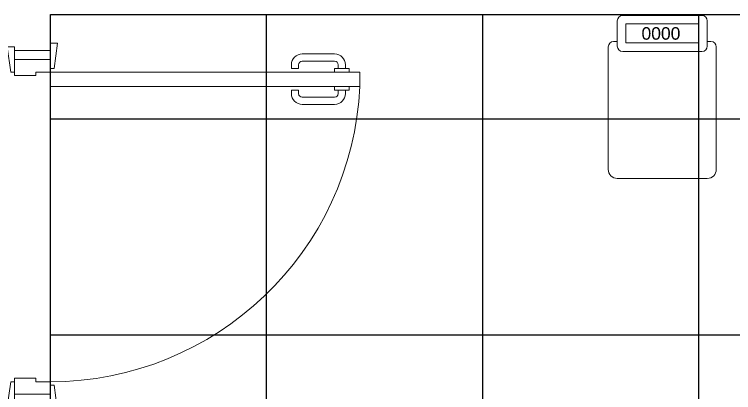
# Model space of a CAD drawing. Extents: x -509638 to 57327, y -29287 to 19916.
# Drawn here: x 44676 to 46673, y -10590 to -9540 of the extents above; entities that cross this region are included whole.
import ezdxf

# ---------------------------------------------------------------- set-up
doc = ezdxf.new("R2010")
doc.units = 0
doc.header["$LTSCALE"] = 0.25
doc.linetypes.add('DASHDOT', pattern=[25.4, 12.7, -6.35, 0, -6.35])
doc.layers.add('01-First Floor$0$FALSE CEILING', color=251, linetype='Continuous')
for name, color, linetype, lineweight in [('01-First Floor$0$LOADING', 253, 'Continuous', 5), ('01-First Floor$0$Walls', 251, 'Continuous', 5), ('01-First Floor$0$Wooden Joinery', 251, 'Continuous', 5), ('E-LITE-CLNG-CNDT', 6, 'DASHDOT', 35)]:
    doc.layers.add(name, color=color, linetype=linetype, lineweight=lineweight)
doc.styles.add('01-First Floor$0$Standard', font='arial.ttf')

# ---------------------------------------------------------------- blocks, each defined once
blk = doc.blocks.new('01-First Floor$0$A$C72370EFE')
at = {"layer": '01-First Floor$0$Wooden Joinery'}
for p, q in [((-0.01, -0.03), (-0.01, -0.07)), ((0, -0.03), (-0.01, -0.03)), ((0.04, -0.03), (0.05, -0.03)), ((0.05, -0.03), (0.05, -0.07)), ((-0.01, -0.04), (-0.02, -0.04)), ((0.05, -0.04), (0.06, -0.04)), ((-0.05, -0.07), (-0.05, -0.16)), ((-0.03, -0.07), (-0.03, -0.16)), ((-0.01, -0.06), (-0.02, -0.06)), ((0, -0.07), (-0.01, -0.07)), ((0.04, -0.07), (0.05, -0.07)), ((0.05, -0.06), (0.06, -0.06)), ((0.07, -0.07), (0.07, -0.16)), ((0.09, -0.07), (0.09, -0.16)), ((-0.01, -0.17), (-0.02, -0.17)), ((-0.01, -0.17), (-0.01, -0.19)), ((0.05, -0.17), (0.06, -0.17)), ((0.05, -0.17), (0.05, -0.19)), ((-0.01, -0.19), (-0.02, -0.19)), ((0.05, -0.19), (0.06, -0.19))]:
    blk.add_line(p, q, dxfattribs=at)
for centre, radius, start, end in [((-0.02, -0.07), 0.03, 90, 180), ((0.06, -0.07), 0.03, 0, 90), ((-0.02, -0.07), 0.01, 90, 180), ((0.06, -0.07), 0.01, 0, 90), ((-0.02, -0.16), 0.03, 180, 270), ((-0.02, -0.16), 0.01, 180, 270), ((0.06, -0.16), 0.01, 270, 0), ((0.06, -0.16), 0.03, 270, 0)]:
    blk.add_arc(centre, radius, start, end, dxfattribs=at)
blk = doc.blocks.new('01-First Floor$0$A$C5DAD61B4')
at = {"layer": '01-First Floor$0$Wooden Joinery'}
for points in [[(80, 959.1), (80, 969.1), (10, 979.1), (10, 959.1)], [(940, 959.1), (940, 969.1), (1010, 979.1), (1010, 959.1)], [(70, 859.1), (70, 849.1), (0, 839.1), (0, 859.1)], [(120, 859.1), (120, 0), (80, 0), (80, 859.1)], [(950, 859.1), (950, 849.1), (1020, 839.1), (1020, 859.1)]]:
    blk.add_lwpolyline(points, close=True, dxfattribs=at)
for points in [[(45, 859.1), (45, 959.1), (20, 959.1), (20, 859.1), (45, 859.1)], [(45, 859.1), (80, 859.1), (80, 899.1), (90, 899.1), (90, 959.1), (45, 959.1), (45, 859.1)], [(975, 859.1), (940, 859.1), (940, 899.1), (930, 899.1), (930, 959.1), (975, 959.1), (975, 859.1)], [(975, 859.1), (975, 959.1), (1000, 959.1), (1000, 859.1), (975, 859.1)]]:
    blk.add_lwpolyline(points, dxfattribs=at)
blk.add_arc((80, 859.1), 860, 272.666, 0, dxfattribs=at)
at = {"layer": '01-First Floor$0$Wooden Joinery', "xscale": 999.9999999998854, "yscale": 999.9999999998854, "zscale": 999.9999999998854, "rotation": 180}
blk.add_blockref('01-First Floor$0$A$C72370EFE', (120, 0), dxfattribs=at)
blk = doc.blocks.new('01-First Floor$0$HF13461A-P')
at = {"layer": '01-First Floor$0$LOADING'}
for p, q in [((0.2579, 0.4503), (0.0379, 0.4503)), ((0.0229, 0.4353), (0.0229, 0.3653)), ((0.2493, 0.4266), (0.0466, 0.4266)), ((0.0466, 0.4266), (0.0466, 0.3739)), ((0.2493, 0.4266), (0.2493, 0.3739)), ((0.2729, 0.4353), (0.2729, 0.3653)), ((-0.0021, 0.3628), (-0.0021, 0.0228)), ((0.0229, 0.3778), (0.0129, 0.3778)), ((0.2493, 0.3739), (0.0466, 0.3739)), ((0.2829, 0.3778), (0.2729, 0.3778)), ((0.2979, 0.0228), (0.2979, 0.3628)), ((0.2579, 0.3503), (0.0379, 0.3503)), ((0.0229, -0.0022), (0.2729, -0.0022))]:
    blk.add_line(p, q, dxfattribs=at)
for centre, radius, start, end in [((0.0379, 0.4353), 0.015, 90, 180), ((0.2579, 0.4353), 0.015, 0, 90), ((0.0129, 0.3628), 0.015, 90, 180), ((0.0379, 0.3653), 0.015, 180, 270), ((0.2579, 0.3653), 0.015, 270, 0), ((0.2829, 0.3628), 0.015, 0, 90), ((0.0229, 0.0228), 0.025, 180, 270), ((0.2729, 0.0228), 0.025, 270, 0)]:
    blk.add_arc(centre, radius, start, end, dxfattribs=at)
at = {"layer": '01-First Floor$0$LOADING', "style": '01-First Floor$0$Standard'}
blk.add_text('0000', height=0.03477, dxfattribs=at).set_placement((0.0901, 0.3829))
blk = doc.blocks.new('01-First Floor')
at = {"layer": '01-First Floor$0$FALSE CEILING', "linetype": 'Continuous'}
for p, q in [((45376, -12830), (45376, -9540)), ((45976, -12830), (45976, -9540)), ((46576, -12830), (46576, -9540)), ((44776, -9830), (48976, -9830)), ((44776, -10430), (48976, -10430))]:
    blk.add_line(p, q, dxfattribs=at)
at = {"layer": '01-First Floor$0$FALSE CEILING'}
blk.add_lwpolyline([(44776, -9540), (48976, -9540), (48976, -12830), (44776, -12830)], close=True, dxfattribs=at)
at = {"layer": '01-First Floor$0$Walls'}
for p, q in [((44776, -9540), (44776, -9640)), ((48976, -9540), (44776, -9540)), ((44676, -9640), (44776, -9640))]:
    blk.add_line(p, q, dxfattribs=at)
at = {"layer": '01-First Floor$0$LOADING', "lineweight": 0, "xscale": 1000, "yscale": 1000, "zscale": 1000}
blk.add_blockref('01-First Floor$0$HF13461A-P', (46326.7, -9993.2, -0.1), dxfattribs=at)
at = {"layer": '01-First Floor$0$Wooden Joinery', "xscale": -1, "rotation": 90}
blk.add_blockref('01-First Floor$0$A$C5DAD61B4', (45635.1, -9620), dxfattribs=at)

msp = doc.modelspace()

# ---------------------------------------------------------------- block references
at = {"layer": 'E-LITE-CLNG-CNDT'}
msp.add_blockref('01-First Floor', (0, 0), dxfattribs=at)

doc.saveas('drawing.dxf')
